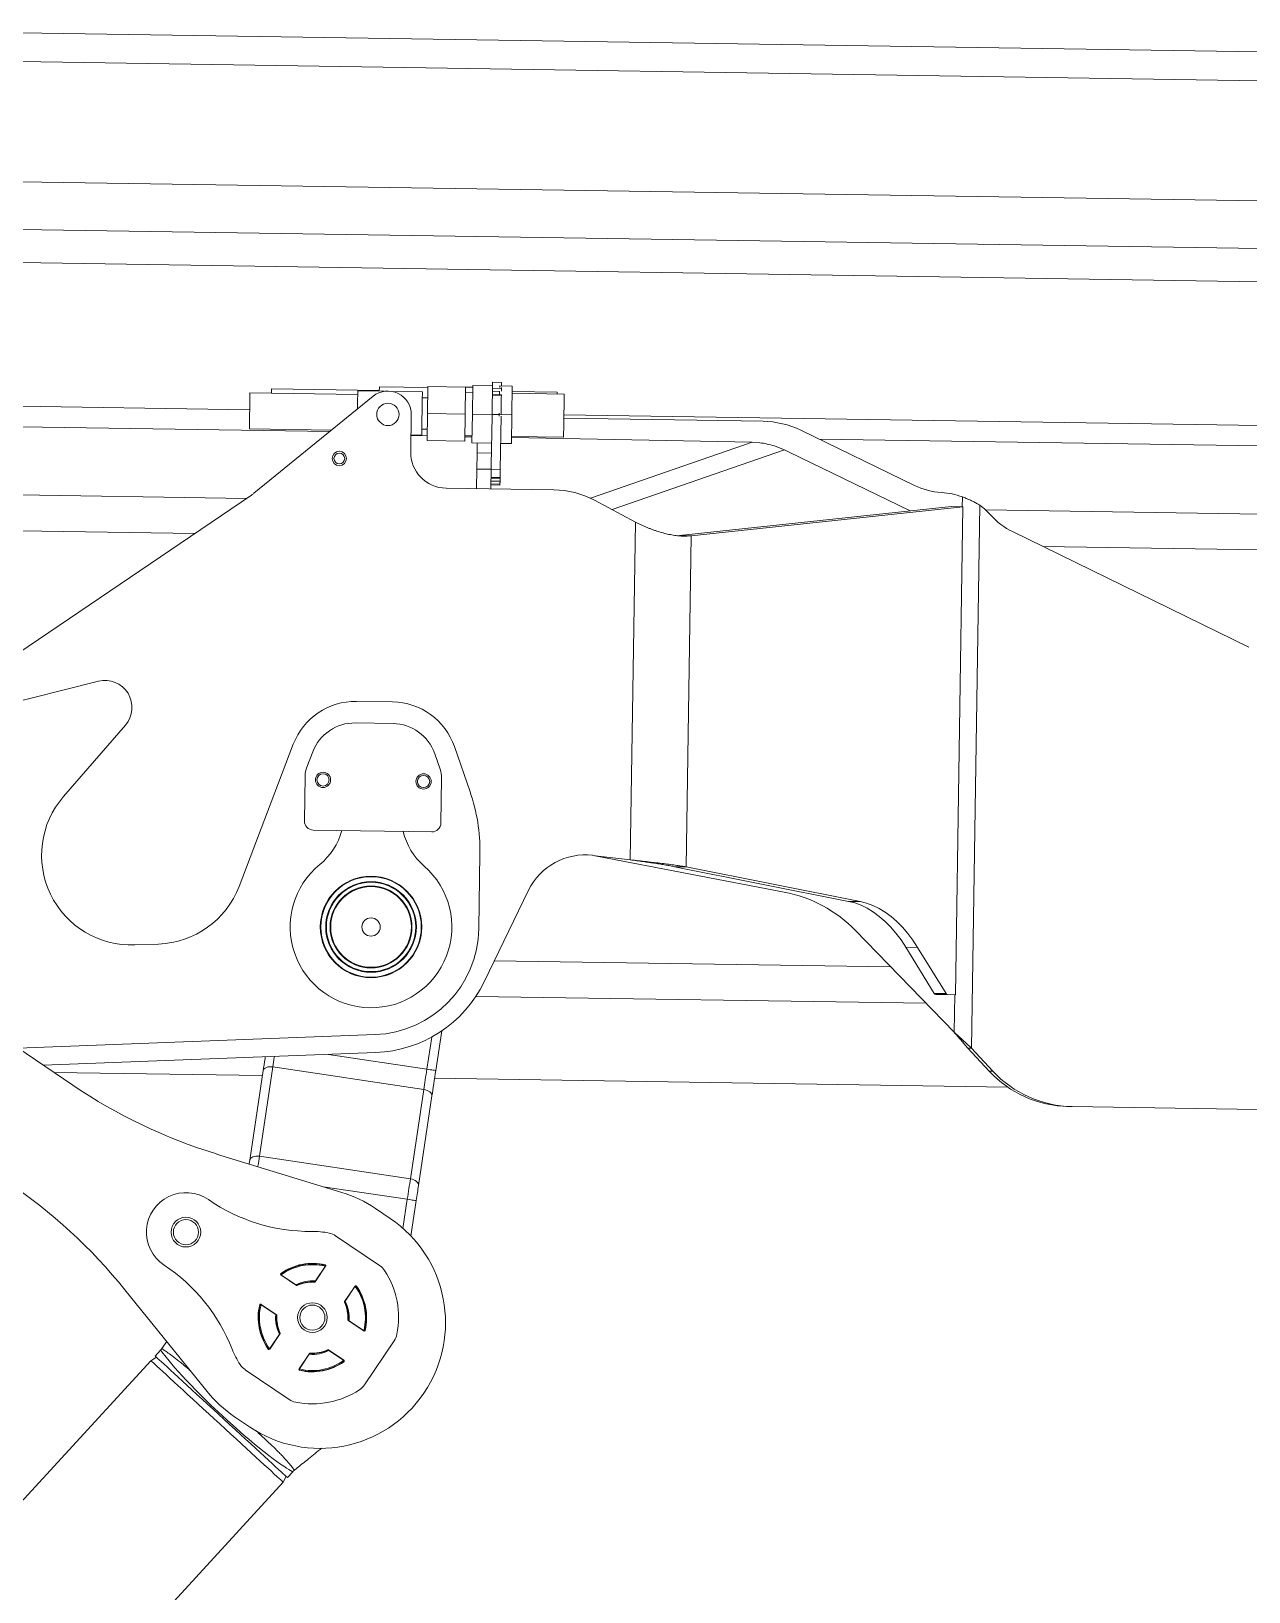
# Model space of a CAD drawing. Header units: millimetres. Extents: x 119 to 316, y 482 to 761.
# Drawn here: x 197.14 to 231.05, y 716.26 to 759.72 of the extents above; entities that cross this region are included whole.
import ezdxf

# ---------------------------------------------------------------- set-up
doc = ezdxf.new("R2010")
doc.units = ezdxf.units.MM

msp = doc.modelspace()

# ---------------------------------------------------------------- linework, layer by layer
at = {"color": 7, "linetype": 'Continuous', "lineweight": 15}
for p, q in [((291.197, 758.215), (193.934, 759.716)), ((193.922, 758.916), (291.185, 757.415)), ((188.14, 755.657), (283.213, 754.19)), ((283.244, 752.863), (188.169, 754.33)), ((291.252, 751.814), (189.98, 753.377)), ((206.835, 749.715), (203.835, 749.761)), ((206.971, 749.688), (206.234, 749.699)), ((208.186, 749.794), (206.836, 749.815)), ((208.034, 749.671), (207.197, 749.684)), ((208.175, 749.069), (208.187, 749.819)), ((208.187, 749.819), (209.236, 749.803)), ((209.225, 749.053), (209.236, 749.803)), ((209.434, 749.65), (209.234, 749.653)), ((209.236, 749.803), (209.436, 749.8)), ((209.425, 749.05), (209.437, 749.85)), ((209.437, 749.85), (209.987, 749.841)), ((209.983, 749.597), (209.985, 749.695)), ((209.986, 749.798), (209.987, 749.841)), ((209.986, 749.764), (209.986, 749.798)), ((209.986, 749.764), (210.236, 749.76)), ((209.989, 749.941), (210.239, 749.937)), ((210.185, 749.691), (210.183, 749.594)), ((210.187, 749.838), (210.186, 749.795)), ((210.537, 749.833), (210.187, 749.838)), ((210.236, 749.76), (210.236, 749.794)), ((210.537, 749.833), (210.525, 749.033)), ((211.785, 749.663), (210.535, 749.683)), ((189.918, 749.377), (203.226, 749.172)), ((206.233, 749.599), (203.233, 749.645)), ((203.345, 746.851), (206.664, 749.55)), ((208.182, 749.506), (208.032, 749.509)), ((210.233, 749.593), (209.983, 749.597)), ((209.983, 749.577), (210.233, 749.573)), ((211.984, 749.61), (210.534, 749.633)), ((179.497, 748.969), (205.457, 748.568)), ((207.724, 749.036), (207.709, 748.005)), ((208.163, 748.319), (208.175, 749.069)), ((208.175, 749.069), (209.225, 749.053)), ((209.213, 748.303), (209.225, 749.053)), ((209.413, 748.25), (209.425, 749.05)), ((209.425, 749.05), (209.975, 749.041)), ((209.953, 747.631), (209.974, 749)), ((209.974, 749), (209.975, 749.041)), ((209.975, 749.041), (209.975, 749.084)), ((210.175, 749.038), (210.174, 748.997)), ((210.175, 749.081), (210.175, 749.038)), ((210.525, 749.033), (210.175, 749.038)), ((210.201, 747.512), (210.224, 748.996)), ((210.525, 749.033), (210.512, 748.233)), ((211.973, 748.94), (217.519, 748.854)), ((211.975, 749.037), (279.217, 747.999)), ((203.218, 748.645), (205.508, 748.61)), ((208.165, 748.446), (207.715, 748.454)), ((207.716, 748.476), (208.016, 748.471)), ((208.018, 748.634), (208.168, 748.631)), ((209.415, 748.421), (209.215, 748.425)), ((209.216, 748.453), (209.416, 748.45)), ((210.515, 748.433), (211.965, 748.41)), ((217.22, 748.272), (210.515, 748.4)), ((218.571, 748.604), (221.737, 747.068)), ((219.078, 748.358), (247.764, 747.915)), ((208.163, 748.319), (209.213, 748.303)), ((209.413, 748.25), (209.962, 748.241)), ((209.958, 747.966), (209.558, 747.972)), ((210.512, 748.233), (210.212, 748.237)), ((217.429, 748.255), (217.22, 748.272)), ((217.907, 748.144), (217.834, 748.169)), ((218.113, 748.054), (217.907, 748.144)), ((218.227, 748), (218.113, 748.054)), ((221.62, 746.356), (218.227, 748)), ((209.551, 747.523), (209.543, 746.977)), ((209.951, 747.516), (209.551, 747.523)), ((209.951, 747.516), (209.943, 746.971)), ((209.951, 747.516), (210.201, 747.512)), ((209.945, 747.11), (210.195, 747.106)), ((209.945, 747.081), (210.195, 747.077)), ((209.946, 747.189), (210.196, 747.185)), ((209.947, 747.268), (210.197, 747.264)), ((209.948, 747.292), (210.198, 747.288)), ((210.196, 747.185), (210.197, 747.264)), ((210.197, 747.264), (210.198, 747.288)), ((192.248, 739.329), (203.275, 746.799)), ((208.693, 746.99), (211.692, 746.944)), ((212.823, 746.654), (213.969, 746.047)), ((215.192, 745.673), (222.765, 746.477)), ((215.52, 745.667), (223.085, 746.472)), ((222.765, 746.477), (222.771, 746.478)), ((223.075, 746.473), (222.765, 746.477)), ((223.066, 746.473), (222.771, 746.478)), ((222.876, 732.885), (223.085, 746.472)), ((223.085, 746.472), (223.075, 746.473)), ((223.558, 746.513), (223.325, 731.392)), ((213.824, 736.64), (213.969, 746.047)), ((213.969, 746.047), (214.184, 745.946)), ((224.462, 745.782), (231.045, 742.561)), ((215.52, 745.667), (215.192, 745.673)), ((215.378, 736.445), (215.52, 745.667)), ((215.44, 745.66), (215.52, 745.667)), ((199.015, 741.613), (195.248, 740.666)), ((207.206, 741.037), (206.196, 741.053)), ((198.041, 738.404), (199.765, 740.395)), ((206.167, 740.453), (207.216, 740.437)), ((204.439, 739.863), (202.928, 735.902)), ((209.361, 738.535), (208.925, 739.793)), ((204.818, 739.225), (204.98, 739.649)), ((208.378, 739.597), (208.527, 739.167)), ((204.75, 737.725), (204.769, 738.969)), ((208.568, 738.91), (208.549, 737.666)), ((208.295, 737.42), (204.996, 737.471)), ((209.604, 734.725), (209.636, 736.821)), ((212.895, 736.747), (212.775, 736.766)), ((213.824, 736.64), (212.775, 736.766)), ((218.11, 735.745), (212.895, 736.747)), ((215.05, 736.45), (215.378, 736.445)), ((219.897, 735.485), (215.05, 736.45)), ((220.225, 735.48), (215.378, 736.445)), ((210.99, 735.793), (209.753, 733.243)), ((220.225, 735.48), (219.897, 735.485)), ((222.84, 731.841), (220.094, 734.673)), ((200.688, 734.295), (200.027, 734.27)), ((221.823, 734.2), (221.496, 734.205)), ((222.286, 732.922), (221.496, 734.205)), ((222.614, 732.917), (221.823, 734.2)), ((198.303, 730.363), (193.163, 733.838)), ((222.614, 732.917), (222.286, 732.922)), ((222.655, 732.889), (222.327, 732.894)), ((222.876, 732.885), (222.655, 732.889)), ((208.571, 731.876), (208.406, 730.774)), ((196.778, 731.394), (206.719, 731.773)), ((206.738, 731.273), (197.479, 730.92)), ((223.325, 731.392), (223.221, 731.393)), ((223.817, 730.757), (223.221, 731.393)), ((223.921, 730.755), (223.325, 731.392)), ((203.581, 730.634), (197.77, 730.723)), ((203.228, 728.28), (203.602, 730.771)), ((203.871, 730.875), (203.497, 728.385)), ((203.871, 730.875), (208.073, 730.244)), ((224.332, 730.313), (208.374, 730.56)), ((223.921, 730.755), (223.817, 730.757)), ((207.7, 727.754), (208.073, 730.244)), ((208.299, 730.065), (207.926, 727.575)), ((226.126, 729.769), (226.022, 729.771)), ((231.297, 729.689), (226.126, 729.769)), ((205.791, 727.379), (202.303, 728.449)), ((203.497, 728.385), (207.7, 727.754)), ((207.862, 727.15), (207.714, 726.165)), ((207.139, 726.652), (206.724, 726.932)), ((205.618, 726.171), (206.844, 725.342)), ((205.34, 725.322), (205.049, 724.892)), ((205.329, 725.315), (205.058, 724.914)), ((205.342, 725.346), (205.314, 725.353)), ((204.109, 725.12), (204.085, 725.103)), ((204.526, 724.791), (204.096, 725.082)), ((204.51, 724.808), (204.109, 725.079)), ((199.749, 724.671), (202.042, 721.833)), ((205.869, 724.338), (206.16, 724.768)), ((205.887, 724.354), (206.157, 724.755)), ((206.199, 724.755), (206.181, 724.779)), ((203.518, 724.264), (203.511, 724.236)), ((203.542, 724.262), (203.972, 723.971)), ((203.549, 724.251), (203.95, 723.98)), ((206.401, 723.524), (205.971, 723.815)), ((206.393, 723.535), (205.992, 723.806)), ((200.914, 723.229), (200.779, 723.03)), ((204.073, 723.448), (203.782, 723.018)), ((204.056, 723.432), (203.785, 723.031)), ((207.25, 723.246), (206.421, 722.02)), ((206.424, 723.521), (206.431, 723.55)), ((200.628, 722.79), (200.475, 722.693)), ((200.742, 722.984), (200.593, 722.822)), ((203.744, 723.031), (203.761, 723.007)), ((204.602, 722.463), (204.893, 722.893)), ((204.613, 722.471), (204.884, 722.872)), ((205.416, 722.995), (205.846, 722.704)), ((205.432, 722.977), (205.833, 722.707)), ((200.475, 722.693), (183.966, 704.715)), ((204.324, 721.614), (203.098, 722.443)), ((204.6, 722.439), (204.628, 722.433)), ((205.833, 722.665), (205.857, 722.682)), ((202.804, 721.133), (203.218, 720.853)), ((187.648, 701.333), (204.158, 719.311)), ((204.158, 719.311), (204.242, 719.472)), ((204.276, 719.44), (204.425, 719.602))]:
    msp.add_line(p, q, dxfattribs=at)
at = {"color": 8, "linetype": 'Continuous', "lineweight": 15}
for p, q in [((209.985, 749.689), (210.185, 749.686)), ((209.975, 749.041), (210.175, 749.038)), ((217.22, 748.272), (212.711, 746.71)), ((218.113, 748.054), (213.317, 746.393)), ((173.491, 747.161), (203.135, 746.704)), ((223.07, 746.745), (223.066, 746.473)), ((223.715, 746.386), (242.751, 746.093)), ((173.476, 746.165), (201.696, 745.729)), ((215.166, 745.665), (215.44, 745.66)), ((225.314, 745.365), (240.128, 745.136)), ((221.078, 733.658), (210.037, 733.828)), ((222.06, 732.646), (209.523, 732.839)), ((222.856, 732.886), (222.84, 731.841)), ((208.159, 730.812), (208.293, 731.705)), ((205.417, 731.223), (208.159, 730.812)), ((205.27, 727.539), (207.614, 727.187)), ((207.493, 726.378), (207.614, 727.187))]:
    msp.add_line(p, q, dxfattribs=at)
at = {"color": 7, "linetype": 'Continuous', "lineweight": 15, "flags": 128}
for points in [[(203.833, 749.636), (203.834, 749.68), (203.835, 749.724), (203.835, 749.752), (203.835, 749.761)], [(206.227, 749.194), (206.227, 749.203), (206.228, 749.304), (206.23, 749.399), (206.231, 749.485), (206.232, 749.559), (206.233, 749.619), (206.234, 749.663), (206.234, 749.69), (206.234, 749.699)], [(206.834, 749.69), (206.835, 749.718), (206.836, 749.767), (206.836, 749.799), (206.836, 749.814), (206.836, 749.815)], [(208.02, 748.771), (208.022, 748.866), (208.023, 748.967), (208.025, 749.071), (208.027, 749.175), (208.028, 749.276), (208.03, 749.371), (208.031, 749.457), (208.032, 749.531), (208.033, 749.591), (208.034, 749.635), (208.034, 749.662), (208.034, 749.671)], [(209.985, 749.695), (209.985, 749.697), (209.985, 749.707), (209.985, 749.717), (209.985, 749.728), (209.986, 749.738), (209.986, 749.748), (209.986, 749.757), (209.986, 749.764)], [(209.987, 749.841), (209.988, 749.871), (209.988, 749.896), (209.988, 749.915), (209.989, 749.93), (209.989, 749.938), (209.989, 749.941)], [(210.235, 749.691), (210.235, 749.693), (210.235, 749.703), (210.235, 749.713), (210.235, 749.724), (210.236, 749.734), (210.236, 749.744), (210.236, 749.753), (210.236, 749.76)], [(210.237, 749.837), (210.238, 749.867), (210.238, 749.892), (210.238, 749.912), (210.238, 749.926), (210.239, 749.934), (210.239, 749.937)], [(211.785, 749.663), (211.785, 749.663), (211.784, 749.649), (211.784, 749.617), (211.784, 749.613)], [(203.222, 748.895), (203.223, 748.982), (203.224, 749.074), (203.226, 749.169), (203.227, 749.263), (203.229, 749.353), (203.23, 749.435), (203.231, 749.507), (203.232, 749.566), (203.233, 749.609), (203.233, 749.636), (203.233, 749.645)], [(209.975, 749.084), (209.976, 749.113), (209.977, 749.184), (209.978, 749.254), (209.979, 749.323), (209.98, 749.39), (209.981, 749.455), (209.982, 749.518), (209.983, 749.577)], [(209.983, 749.577), (209.983, 749.585), (209.983, 749.591), (209.983, 749.595), (209.983, 749.597), (209.983, 749.597)], [(210.225, 749.037), (210.226, 749.109), (210.227, 749.18), (210.228, 749.251), (210.229, 749.319), (210.23, 749.387), (210.231, 749.452), (210.232, 749.514), (210.233, 749.573)], [(210.233, 749.573), (210.233, 749.581), (210.233, 749.587), (210.233, 749.591), (210.233, 749.593), (210.233, 749.593)], [(211.984, 749.61), (211.984, 749.601), (211.983, 749.574), (211.983, 749.53), (211.982, 749.47), (211.981, 749.396), (211.979, 749.31), (211.978, 749.215), (211.976, 749.114), (211.975, 749.01), (211.973, 748.906), (211.971, 748.805), (211.97, 748.71), (211.969, 748.625), (211.967, 748.551), (211.967, 748.491)], [(203.218, 748.645), (203.218, 748.648), (203.218, 748.666), (203.219, 748.701), (203.22, 748.752), (203.221, 748.818), (203.222, 748.895)], [(208.016, 748.471), (208.016, 748.48), (208.016, 748.507), (208.017, 748.552), (208.018, 748.612), (208.019, 748.686), (208.02, 748.771)], [(211.967, 748.491), (211.966, 748.447), (211.965, 748.419), (211.965, 748.41)], [(209.558, 747.972), (209.558, 747.964), (209.558, 747.938), (209.557, 747.897), (209.556, 747.841), (209.555, 747.772), (209.554, 747.695), (209.553, 747.61), (209.551, 747.523)], [(209.562, 748.247), (209.561, 748.183), (209.561, 748.121), (209.56, 748.068), (209.559, 748.027), (209.559, 747.997), (209.558, 747.979), (209.558, 747.972)], [(209.953, 747.631), (209.953, 747.604), (209.951, 747.516)], [(210.198, 747.288), (210.198, 747.314), (210.199, 747.34), (210.199, 747.368), (210.199, 747.396), (210.2, 747.425), (210.2, 747.454), (210.201, 747.483), (210.201, 747.512)], [(210.195, 747.106), (210.195, 747.112), (210.195, 747.12), (210.195, 747.13), (210.195, 747.141), (210.196, 747.152), (210.196, 747.164), (210.196, 747.175), (210.196, 747.185)], [(210.195, 747.077), (210.195, 747.077), (210.195, 747.079), (210.195, 747.083), (210.195, 747.089), (210.195, 747.097), (210.195, 747.106)], [(221.496, 734.205), (221.361, 734.409), (221.22, 734.599), (221.071, 734.772), (220.917, 734.928), (220.757, 735.067), (220.592, 735.188), (220.423, 735.291), (220.25, 735.375), (220.075, 735.439), (219.897, 735.485)], [(221.823, 734.2), (221.689, 734.404), (221.547, 734.594), (221.399, 734.767), (221.244, 734.923), (221.084, 735.062), (220.92, 735.183), (220.751, 735.286), (220.578, 735.37), (220.402, 735.434), (220.225, 735.48)], [(203.602, 730.771), (203.614, 730.85), (203.626, 730.933), (203.639, 731.019), (203.653, 731.108), (203.66, 731.156)], [(203.871, 730.875), (203.822, 730.88), (203.774, 730.879), (203.73, 730.872), (203.69, 730.86), (203.656, 730.843), (203.629, 730.822), (203.611, 730.798), (203.602, 730.771)], [(208.073, 730.244), (208.083, 730.308), (208.093, 730.374), (208.103, 730.443), (208.114, 730.514), (208.125, 730.587), (208.136, 730.661), (208.147, 730.736), (208.159, 730.812)], [(208.406, 730.774), (208.401, 730.775), (208.387, 730.777), (208.364, 730.781), (208.333, 730.785), (208.296, 730.791), (208.253, 730.797), (208.207, 730.804), (208.159, 730.812)], [(208.406, 730.774), (208.392, 730.68), (208.378, 730.586), (208.364, 730.494), (208.35, 730.403), (208.337, 730.314), (208.324, 730.228), (208.311, 730.145), (208.299, 730.065)], [(208.299, 730.065), (208.299, 730.094), (208.289, 730.123), (208.27, 730.15), (208.242, 730.177), (208.207, 730.2), (208.166, 730.219), (208.121, 730.234), (208.073, 730.244)], [(203.497, 728.385), (203.448, 728.389), (203.4, 728.388), (203.356, 728.382), (203.316, 728.37), (203.282, 728.353), (203.255, 728.332), (203.237, 728.307), (203.228, 728.28)], [(203.212, 728.17), (203.214, 728.183), (203.221, 728.233), (203.228, 728.28)], [(207.614, 727.187), (207.626, 727.262), (207.637, 727.337), (207.648, 727.411), (207.659, 727.484), (207.67, 727.555), (207.68, 727.624), (207.69, 727.691), (207.7, 727.754)], [(207.926, 727.575), (207.925, 727.603), (207.915, 727.632), (207.896, 727.66), (207.868, 727.686), (207.833, 727.709), (207.793, 727.729), (207.747, 727.744), (207.7, 727.754)], [(207.926, 727.575), (207.918, 727.527), (207.911, 727.478), (207.903, 727.426), (207.895, 727.373), (207.887, 727.318), (207.879, 727.262), (207.87, 727.206), (207.862, 727.15)], [(207.862, 727.15), (207.857, 727.15), (207.843, 727.152), (207.82, 727.156), (207.789, 727.161), (207.752, 727.166), (207.709, 727.173), (207.663, 727.18), (207.614, 727.187)], [(200.593, 722.822), (200.594, 722.821), (200.603, 722.812), (200.626, 722.792), (200.661, 722.759), (200.709, 722.716), (200.769, 722.661), (200.84, 722.595), (200.923, 722.519), (201.016, 722.434), (201.119, 722.339), (201.232, 722.236), (201.352, 722.125), (201.481, 722.007), (201.616, 721.883), (201.757, 721.753), (201.902, 721.62), (202.052, 721.482), (202.204, 721.343), (202.358, 721.202), (202.512, 721.06), (202.665, 720.919), (202.818, 720.779), (202.967, 720.642), (203.113, 720.508), (203.253, 720.379), (203.389, 720.255), (203.517, 720.137), (203.638, 720.026), (203.75, 719.923), (203.853, 719.828), (203.947, 719.742), (204.029, 719.666), (204.101, 719.601), (204.161, 719.546), (204.208, 719.502), (204.243, 719.47), (204.266, 719.449), (204.276, 719.44), (204.276, 719.44)], [(200.475, 722.693), (200.475, 722.692), (200.485, 722.684), (200.508, 722.663), (200.543, 722.631), (200.59, 722.587), (200.65, 722.532), (200.722, 722.466), (200.804, 722.39), (200.898, 722.305), (201.001, 722.21), (201.113, 722.107), (201.234, 721.996), (201.362, 721.878), (201.498, 721.754), (201.638, 721.624), (201.784, 721.491), (201.933, 721.353), (202.086, 721.214), (202.239, 721.073), (202.393, 720.931), (202.547, 720.79), (202.699, 720.65), (202.849, 720.513), (202.994, 720.379), (203.135, 720.25), (203.27, 720.126), (203.399, 720.008), (203.52, 719.897), (203.632, 719.794), (203.735, 719.699), (203.828, 719.613), (203.911, 719.537), (203.982, 719.472), (204.042, 719.417), (204.09, 719.373), (204.125, 719.341), (204.148, 719.32), (204.157, 719.311), (204.158, 719.311)]]:
    msp.add_lwpolyline(points, dxfattribs=at)
at = {"color": 8, "linetype": 'Continuous', "lineweight": 15, "flags": 128}
for points in [[(203.914, 731.166), (203.911, 731.145), (203.9, 731.074), (203.89, 731.005), (203.88, 730.939), (203.871, 730.875)], [(203.497, 728.385), (203.487, 728.321), (203.477, 728.255), (203.467, 728.186), (203.456, 728.115), (203.453, 728.096)], [(204.425, 719.602), (204.409, 719.609), (204.364, 719.635), (204.314, 719.665), (204.252, 719.704), (204.174, 719.755), (204.084, 719.816), (203.878, 719.963), (203.758, 720.054), (203.629, 720.154), (203.36, 720.372), (203.214, 720.495), (203.063, 720.624), (202.762, 720.89), (202.605, 721.032), (202.448, 721.176), (202.147, 721.459), (201.997, 721.604), (201.852, 721.747), (201.715, 721.884), (201.585, 722.017), (201.459, 722.149), (201.342, 722.276), (201.143, 722.499), (201.055, 722.601), (200.979, 722.693), (200.861, 722.839), (200.816, 722.895), (200.782, 722.938), (200.753, 722.973), (200.742, 722.984), (200.742, 722.984)]]:
    msp.add_lwpolyline(points, dxfattribs=at)
at = {"color": 7, "linetype": 'Continuous', "lineweight": 15}
for centre, radius in [((207.075, 749.046), 0.312), ((205.721, 747.817), 0.2), ((205.721, 747.817), 0.15), ((205.267, 738.867), 0.212), ((205.267, 738.867), 0.17), ((208.067, 738.824), 0.213), ((208.067, 738.824), 0.17), ((206.604, 734.771), 1.412), ((206.604, 734.771), 1.4), ((206.604, 734.771), 1.262), ((206.604, 734.771), 1.244), ((206.604, 734.771), 1.14), ((206.604, 734.771), 1.123), ((206.604, 734.771), 0.255), ((201.45, 726.273), 0.413), ((201.45, 726.273), 0.35), ((204.971, 723.893), 0.413), ((204.971, 723.893), 0.35)]:
    msp.add_circle(centre, radius, dxfattribs=at)
for centre, radius, start, end in [((207.075, 749.046), 0.65, 359.1158, 129.1158), ((217.48, 746.354), 2.5, 64.1158, 89.1158), ((208.708, 747.99), 1, 179.1158, 269.1158), ((222.61, 748.867), 2, 244.1158, 266.4475), ((202.714, 747.627), 1, 304.1158, 309.1158), ((211.654, 744.444), 2.5, 62.1158, 89.1158), ((222.362, 744.875), 2, 69.2658, 86.4475), ((222.414, 744.933), 1.951, 41.7368, 54.0782), ((225.314, 747.518), 1.934, 221.6845, 243.8622), ((199.198, 740.886), 0.75, 319.1158, 104.1158), ((206.168, 739.203), 1.85, 89.1158, 159.1158), ((207.177, 739.188), 1.85, 19.1158, 89.1158), ((206.148, 739.203), 1.25, 89.1158, 159.1158), ((207.197, 739.187), 1.25, 19.1158, 89.1158), ((205.519, 738.957), 0.75, 159.1158, 179.1158), ((207.818, 738.922), 0.75, 359.1158, 19.1158), ((199.931, 736.768), 2.5, 139.1158, 272.1853), ((204.637, 736.898), 5, 359.1158, 19.1158), ((205, 737.721), 0.25, 179.1158, 269.1158), ((208.299, 737.67), 0.25, 269.1158, 359.1158), ((204.016, 737.934), 1.837, 309.2979, 345.0174), ((209.289, 737.852), 1.837, 193.2143, 228.9338), ((212.565, 735.029), 1.75, 83.1158, 154.1158), ((206.604, 734.771), 2.25, 129.2979, 48.9338), ((200.593, 736.793), 2.5, 272.1853, 339.1158), ((217.402, 732.062), 3.75, 44.1158, 79.1158), ((206.604, 734.771), 3, 272.1853, 359.1158), ((206.604, 734.771), 3.5, 272.1853, 334.1158), ((222.333, 732.945), 0.0519, 206.5685, 264.1181), ((222.66, 732.94), 0.0519, 206.5752, 264.1192), ((226.08, 732.857), 3.087, 222.8777, 268.9319), ((226.183, 732.856), 3.087, 222.8777, 268.9319), ((206.705, 742.789), 15, 235.9366, 252.9366), ((188.081, 715.244), 15, 38.9366, 55.9366), ((201.45, 726.273), 1.1, 55.3703, 236.503), ((204.917, 731.293), 5, 235.3703, 270.4207), ((204.764, 724.033), 3.5, 55.9366, 72.9366), ((205.178, 723.753), 3.5, 235.9366, 55.9366), ((204.971, 723.893), 2.4, 78.8562, 90.4207), ((205.338, 725.757), 0.5, 55.9366, 78.8562), ((198.084, 721.186), 5, 21.4526, 56.503), ((204.971, 723.893), 1.51, 76.4342, 125.439), ((204.971, 723.893), 1.475, 75.8161, 126.0572), ((204.971, 723.893), 1.5, 76.7872, 125.086), ((205.319, 725.336), 0.025, 325.9366, 76.4342), ((205.308, 725.329), 0.025, 325.9366, 346.3017), ((206.564, 724.928), 0.5, 33.0171, 55.9366), ((204.11, 725.103), 0.025, 125.439, 235.9366), ((204.123, 725.1), 0.025, 215.5716, 235.9366), ((204.971, 723.893), 1.025, 85.133, 116.7402), ((204.971, 723.893), 1, 86.7468, 115.1265), ((204.971, 723.893), 0.99, 86.7548, 115.1185), ((205.029, 724.906), 0.025, 266.7548, 325.9366), ((204.971, 723.893), 2.4, 348.8562, 33.0171), ((204.54, 724.812), 0.025, 235.9366, 295.1185), ((206.178, 724.741), 0.025, 125.5716, 145.9366), ((206.181, 724.754), 0.025, 35.439, 145.9366), ((204.971, 723.893), 1.475, 345.8161, 36.0572), ((204.971, 723.893), 1.5, 346.7872, 35.086), ((204.971, 723.893), 1.51, 346.4342, 35.439), ((204.971, 723.893), 1.51, 166.4342, 215.439), ((204.971, 723.893), 1.5, 166.7872, 215.086), ((204.971, 723.893), 1.475, 165.8161, 216.0572), ((203.528, 724.241), 0.025, 55.9366, 166.4342), ((203.535, 724.23), 0.025, 55.9366, 76.3017), ((205.89, 724.324), 0.025, 145.9366, 205.1185), ((204.971, 723.893), 0.99, 356.7548, 25.1185), ((204.971, 723.893), 1, 356.7468, 25.1265), ((204.971, 723.893), 1.025, 355.133, 26.7402), ((204.971, 723.893), 1.025, 175.133, 206.7402), ((204.971, 723.893), 1, 176.7468, 205.1265), ((203.958, 723.95), 0.025, 356.7548, 55.9366), ((204.971, 723.893), 0.99, 176.7548, 205.1185), ((205.985, 723.835), 0.025, 176.7548, 235.9366), ((204.052, 723.462), 0.025, 325.9366, 25.1185), ((206.407, 723.556), 0.025, 235.9366, 256.3017), ((206.415, 723.544), 0.025, 235.9366, 346.4342), ((206.835, 723.526), 0.5, 325.9366, 348.8562), ((204.971, 723.893), 2.4, 201.4526, 213.0171), ((203.761, 723.032), 0.025, 215.439, 325.9366), ((203.764, 723.045), 0.025, 305.5716, 325.9366), ((204.971, 723.893), 1.025, 265.133, 296.7402), ((204.914, 722.879), 0.025, 86.7548, 145.9366), ((204.971, 723.893), 1, 266.7468, 295.1265), ((204.971, 723.893), 0.99, 266.7548, 295.1185), ((205.402, 722.974), 0.025, 55.9366, 115.1185), ((205.819, 722.686), 0.025, 35.5716, 55.9366), ((203.378, 722.858), 0.5, 213.0171, 235.9366), ((204.623, 722.449), 0.025, 145.9366, 256.4342), ((204.971, 723.893), 1.475, 255.8161, 306.0572), ((204.634, 722.457), 0.025, 145.9366, 166.3017), ((204.971, 723.893), 1.51, 256.4342, 305.439), ((204.971, 723.893), 1.5, 256.7872, 305.086), ((205.832, 722.683), 0.025, 305.439, 55.9366), ((204.971, 723.893), 2.4, 258.8562, 303.0171), ((206.006, 722.3), 0.5, 303.0171, 325.9366), ((204.764, 724.033), 3.5, 218.9366, 235.9366), ((204.604, 722.029), 0.5, 235.9366, 258.8562)]:
    msp.add_arc(centre, radius, start, end, dxfattribs=at)
msp.add_ellipse((223.064, 746.323), major_axis=(0.002, 0.15), ratio=0.845237, start_param=6.213372, end_param=6.283185, dxfattribs=at)
for points, knots in [([(217.834, 748.169), (217.768, 748.188), (217.635, 748.225), (217.498, 748.245), (217.429, 748.255)], [0, 0, 0, 0, 0.500002, 1, 1, 1, 1]), ([(223.07, 746.745), (223.105, 746.733), (223.174, 746.709), (223.275, 746.666), (223.373, 746.62), (223.468, 746.569), (223.528, 746.532), (223.558, 746.513)], [0, 0, 0, 0, 0.201839, 0.402596, 0.602671, 0.801883, 1, 1, 1, 1]), ([(214.184, 745.946), (214.212, 745.933), (214.268, 745.907), (214.353, 745.872), (214.438, 745.838), (214.552, 745.798), (214.694, 745.753), (214.861, 745.712), (215.022, 745.681), (215.149, 745.665), (215.244, 745.658), (215.313, 745.656), (215.379, 745.656), (215.419, 745.659), (215.44, 745.66)], [0, 0, 0, 0, 0.061638, 0.123444, 0.185418, 0.247548, 0.372161, 0.497245, 0.622674, 0.748335, 0.811244, 0.87417, 0.937095, 1, 1, 1, 1]), ([(215.378, 736.445), (215.332, 736.453), (215.241, 736.469), (215.077, 736.493), (214.898, 736.517), (214.702, 736.541), (214.494, 736.565), (214.276, 736.59), (214.052, 736.615), (213.9, 736.631), (213.824, 736.64)], [0, 0, 0, 0, 0.124999, 0.25, 0.374997, 0.499998, 0.625, 0.749998, 0.874999, 1, 1, 1, 1]), ([(215.05, 736.45), (215.014, 736.458), (214.942, 736.473), (214.813, 736.497), (214.671, 736.52), (214.517, 736.544), (214.353, 736.568), (214.181, 736.592), (214.004, 736.616), (213.884, 736.632), (213.824, 736.64)], [0, 0, 0, 0, 0.1249993, 0.2499984, 0.3749978, 0.4999994, 0.6249981, 0.7499967, 0.8749983, 1, 1, 1, 1]), ([(223.325, 731.392), (223.245, 731.466), (223.086, 731.616), (222.922, 731.766), (222.84, 731.841)], [0, 0, 0, 0, 0.5, 1, 1, 1, 1]), ([(223.221, 731.393), (223.159, 731.468), (223.033, 731.617), (222.904, 731.766), (222.84, 731.841)], [0, 0, 0, 0, 0.500003, 1, 1, 1, 1]), ([(205.333, 725.323), (205.333, 725.325), (205.334, 725.329), (205.332, 725.337), (205.329, 725.344), (205.322, 725.35), (205.317, 725.352), (205.314, 725.353), (205.314, 725.353)], [0, 0, 0, 0, 0.1394094, 0.2787722, 0.4746892, 0.7456367, 0.995234, 1, 1, 1, 1]), ([(204.109, 725.12), (204.109, 725.12), (204.107, 725.119), (204.102, 725.114), (204.099, 725.106), (204.098, 725.098), (204.1, 725.091), (204.102, 725.087), (204.103, 725.085)], [0, 0, 0, 0, 0.004765, 0.254305, 0.524934, 0.721366, 0.860215, 1, 1, 1, 1]), ([(205.028, 724.891), (205.028, 724.891), (205.03, 724.891), (205.036, 724.891), (205.044, 724.895), (205.048, 724.9), (205.05, 724.902)], [0, 0, 0, 0, 0.006661, 0.28809, 0.692344, 1, 1, 1, 1]), ([(205.058, 724.914), (205.056, 724.911), (205.053, 724.906), (205.05, 724.903), (205.05, 724.902)], [0, 0, 0, 0, 0.856953, 1, 1, 1, 1]), ([(204.522, 724.8), (204.519, 724.802), (204.515, 724.805), (204.511, 724.807), (204.51, 724.808)], [0, 0, 0, 0, 0.716164, 1, 1, 1, 1]), ([(204.522, 724.8), (204.525, 724.799), (204.531, 724.796), (204.539, 724.796), (204.544, 724.797), (204.546, 724.798), (204.547, 724.798)], [0, 0, 0, 0, 0.307449, 0.711653, 0.993297, 1, 1, 1, 1]), ([(206.199, 724.755), (206.199, 724.755), (206.197, 724.758), (206.193, 724.762), (206.185, 724.765), (206.176, 724.766), (206.169, 724.764), (206.165, 724.762), (206.164, 724.761)], [0, 0, 0, 0, 0.004887, 0.254227, 0.524964, 0.721049, 0.860035, 1, 1, 1, 1]), ([(203.541, 724.254), (203.539, 724.255), (203.534, 724.255), (203.527, 724.254), (203.52, 724.25), (203.514, 724.244), (203.512, 724.238), (203.511, 724.236), (203.511, 724.236)], [0, 0, 0, 0, 0.139729, 0.278828, 0.474841, 0.745912, 0.995449, 1, 1, 1, 1]), ([(205.878, 724.342), (205.877, 724.339), (205.874, 724.333), (205.874, 724.325), (205.876, 724.32), (205.876, 724.317), (205.877, 724.317)], [0, 0, 0, 0, 0.307787, 0.711711, 0.993352, 1, 1, 1, 1]), ([(205.878, 724.342), (205.88, 724.345), (205.883, 724.349), (205.886, 724.353), (205.887, 724.354)], [0, 0, 0, 0, 0.7168924, 1, 1, 1, 1]), ([(203.95, 723.98), (203.953, 723.977), (203.958, 723.975), (203.961, 723.972), (203.962, 723.972)], [0, 0, 0, 0, 0.856904, 1, 1, 1, 1]), ([(203.973, 723.95), (203.973, 723.95), (203.973, 723.952), (203.972, 723.957), (203.969, 723.965), (203.964, 723.97), (203.962, 723.972)], [0, 0, 0, 0, 0.0063646, 0.2879091, 0.6925095, 1, 1, 1, 1]), ([(205.97, 723.836), (205.97, 723.836), (205.969, 723.834), (205.97, 723.828), (205.973, 723.82), (205.978, 723.816), (205.98, 723.814)], [0, 0, 0, 0, 0.006364, 0.287901, 0.692518, 1, 1, 1, 1]), ([(205.992, 723.806), (205.989, 723.808), (205.985, 723.811), (205.981, 723.814), (205.98, 723.814)], [0, 0, 0, 0, 0.857057, 1, 1, 1, 1]), ([(204.064, 723.444), (204.062, 723.441), (204.059, 723.437), (204.057, 723.433), (204.056, 723.432)], [0, 0, 0, 0, 0.716782, 1, 1, 1, 1]), ([(204.064, 723.444), (204.065, 723.446), (204.068, 723.452), (204.068, 723.461), (204.067, 723.466), (204.066, 723.468), (204.066, 723.468)], [0, 0, 0, 0, 0.307787, 0.711711, 0.993352, 1, 1, 1, 1]), ([(206.401, 723.531), (206.403, 723.531), (206.408, 723.53), (206.415, 723.532), (206.422, 723.535), (206.428, 723.542), (206.431, 723.547), (206.431, 723.55), (206.431, 723.55)], [0, 0, 0, 0, 0.13974, 0.27885, 0.475105, 0.745892, 0.995449, 1, 1, 1, 1]), ([(200.778, 723.031), (200.768, 723.015), (200.758, 722.998), (200.743, 722.985), (200.743, 722.984)], [0, 0, 0, 0, 0.946437, 1, 1, 1, 1]), ([(200.78, 723.03), (200.779, 723.03), (200.779, 723.031), (200.779, 723.03), (200.78, 723.03)], [0, 0, 0, 0, 0.432764, 1, 1, 1, 1]), ([(203.744, 723.031), (203.744, 723.031), (203.745, 723.028), (203.75, 723.024), (203.758, 723.02), (203.766, 723.02), (203.773, 723.021), (203.777, 723.023), (203.779, 723.025)], [0, 0, 0, 0, 0.004888, 0.254259, 0.525031, 0.721194, 0.860305, 1, 1, 1, 1]), ([(204.884, 722.872), (204.887, 722.875), (204.889, 722.879), (204.892, 722.883), (204.892, 722.883)], [0, 0, 0, 0, 0.855816, 1, 1, 1, 1]), ([(204.914, 722.894), (204.914, 722.894), (204.912, 722.894), (204.907, 722.894), (204.899, 722.891), (204.894, 722.886), (204.892, 722.883)], [0, 0, 0, 0, 0.006664, 0.288228, 0.692674, 1, 1, 1, 1]), ([(205.42, 722.986), (205.418, 722.987), (205.412, 722.99), (205.403, 722.99), (205.398, 722.988), (205.396, 722.987), (205.396, 722.987)], [0, 0, 0, 0, 0.3074, 0.711695, 0.993296, 1, 1, 1, 1]), ([(205.42, 722.986), (205.423, 722.984), (205.427, 722.981), (205.431, 722.978), (205.432, 722.977)], [0, 0, 0, 0, 0.716328, 1, 1, 1, 1]), ([(204.61, 722.463), (204.609, 722.461), (204.609, 722.456), (204.61, 722.449), (204.613, 722.442), (204.62, 722.435), (204.625, 722.433), (204.628, 722.433), (204.628, 722.433)], [0, 0, 0, 0, 0.139827, 0.279115, 0.474928, 0.74573, 0.995194, 1, 1, 1, 1]), ([(205.833, 722.665), (205.833, 722.665), (205.836, 722.667), (205.84, 722.671), (205.844, 722.679), (205.844, 722.688), (205.843, 722.695), (205.84, 722.698), (205.839, 722.7)], [0, 0, 0, 0, 0.0047651, 0.2543242, 0.5253225, 0.7213446, 0.8602044, 1, 1, 1, 1]), ([(204.468, 719.643), (204.571, 719.726), (204.792, 719.904), (205.048, 720.111), (205.201, 720.233), (205.235, 720.261)], [0, 0, 0, 0, 0.403875, 0.867329, 1, 1, 1, 1]), ([(204.425, 719.602), (204.426, 719.603), (204.438, 719.619), (204.454, 719.631), (204.469, 719.642)], [0, 0, 0, 0, 0.073492, 1, 1, 1, 1]), ([(204.468, 719.643), (204.468, 719.643), (204.468, 719.642), (204.468, 719.643), (204.468, 719.643)], [0, 0, 0, 0, 0.40544, 1, 1, 1, 1])]:
    msp.add_open_spline(points, degree=3, knots=knots, dxfattribs=at)
at = {"color": 8, "linetype": 'Continuous', "lineweight": 15}
for points, knots in [([(200.78, 723.03), (200.782, 723.028), (200.786, 723.024), (200.829, 722.994), (200.917, 722.935), (201.063, 722.832), (201.218, 722.712), (201.361, 722.595), (201.468, 722.505), (201.542, 722.441), (201.573, 722.413)], [0, 0, 0, 0, 0.108469, 0.223347, 0.396602, 0.573717, 0.750899, 0.841783, 0.932662, 1, 1, 1, 1]), ([(203.391, 720.753), (203.413, 720.733), (203.483, 720.668), (203.597, 720.562), (203.732, 720.436), (203.856, 720.318), (203.968, 720.209), (204.069, 720.109), (204.159, 720.016), (204.262, 719.905), (204.363, 719.787), (204.431, 719.699), (204.464, 719.652), (204.467, 719.646), (204.468, 719.643)], [0, 0, 0, 0, 0.031035, 0.101447, 0.174312, 0.247182, 0.317018, 0.386858, 0.458697, 0.530542, 0.66938, 0.811341, 0.906464, 1, 1, 1, 1])]:
    msp.add_open_spline(points, degree=3, knots=knots, dxfattribs=at)

doc.saveas('drawing.dxf')
